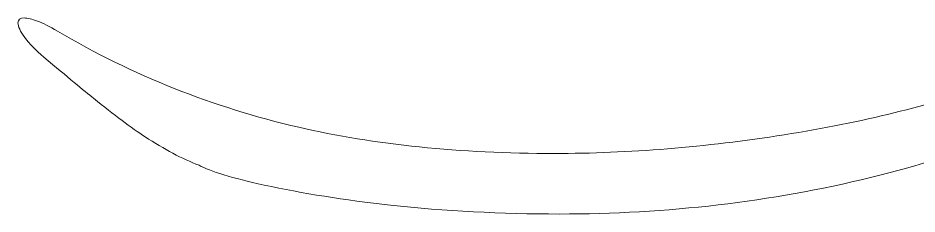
# Model space of a CAD drawing. Header units: millimetres. Extents: x -294 to -67, y -339 to 1001.
# Drawn here: x -206.6306 to -206.2747, y -22.3856 to -22.308 of the extents above; entities that cross this region are included whole.
import ezdxf

# ---------------------------------------------------------------- set-up
doc = ezdxf.new("R2010")
doc.units = ezdxf.units.MM
doc.header["$LTSCALE"] = 500
doc.header["$MEASUREMENT"] = 0
doc.layers.add('Dim', color=142, linetype='Continuous', lineweight=0)
doc.layers.add('UG-Khartosha', color=11, linetype='Continuous', lineweight=20)

# ---------------------------------------------------------------- blocks, each defined once
blk = doc.blocks.new('fghty')
at = {"layer": 'UG-Khartosha'}
for points, knots in [([(-278.07402, -82.31829), (-278.07593, -82.31573), (-278.07686, -82.31367), (-278.07686, -82.31223), (-278.07686, -82.31223), (-278.07686, -82.31088), (-278.07602, -82.31018), (-278.0743, -82.31018), (-278.0743, -82.31018), (-278.07281, -82.31018), (-278.07099, -82.3106), (-278.06875, -82.31148)], [0.3928571, 0.3928571, 0.3928571, 0.3928571, 0.4285714, 0.4285714, 0.4285714, 0.4285714, 0.4642857, 0.4642857, 0.4642857, 0.4642857, 0.5, 0.5, 0.5, 0.5]), ([(-277.96025, -82.35553), (-277.9287, -82.3628), (-277.89328, -82.36643), (-277.85403, -82.36643), (-277.85403, -82.36643), (-277.82318, -82.36643), (-277.79135, -82.36383), (-277.75853, -82.35865)], [0.57142857, 0.57142857, 0.57142857, 0.57142857, 0.60714286, 0.60714286, 0.60714286, 0.60714287, 0.64285714, 0.64285714, 0.64285714, 0.64285714]), ([(-277.72269, -82.37641), (-277.76399, -82.38652), (-277.8071, -82.39156), (-277.85198, -82.39156), (-277.85198, -82.39156), (-277.87612, -82.39156), (-277.89952, -82.39034), (-277.92217, -82.38787)], [0.10714286, 0.10714286, 0.10714286, 0.10714286, 0.14285714, 0.14285714, 0.14285714, 0.14285715, 0.17857143, 0.17857143, 0.17857143, 0.17857143])]:
    blk.add_open_spline(points, degree=3, knots=knots, dxfattribs=at)
for points in [[(-278.06875, -82.31148), (-278.06652, -82.31232), (-278.06377, -82.31372), (-278.0605, -82.31563)], [(-278.0605, -82.31563), (-278.02918, -82.33404), (-277.99577, -82.34733), (-277.96025, -82.35553)], [(-278.0661, -82.32645), (-278.06945, -82.3236), (-278.07211, -82.3209), (-278.07402, -82.31829)], [(-278.04545, -82.34351), (-278.04936, -82.34038), (-278.05626, -82.3347), (-278.0661, -82.32645)], [(-277.75853, -82.35865), (-277.72572, -82.35348), (-277.69776, -82.34653), (-277.6746, -82.33791)], [(-277.63595, -82.33912), (-277.65246, -82.35385), (-277.68135, -82.3663), (-277.72269, -82.37641)], [(-278.02406, -82.35949), (-278.0297, -82.35581), (-278.03683, -82.35049), (-278.04545, -82.34351)], [(-278.00164, -82.37133), (-278.00863, -82.36863), (-278.01613, -82.36466), (-278.02406, -82.35949)], [(-277.97461, -82.37953), (-277.98789, -82.37664), (-277.99688, -82.37389), (-278.00164, -82.37133)], [(-277.92217, -82.38787), (-277.94119, -82.38578), (-277.95867, -82.38298), (-277.97461, -82.37953)]]:
    blk.add_open_spline(points, degree=3, dxfattribs=at)

msp = doc.modelspace()

# ---------------------------------------------------------------- block references
at = {"layer": 'Dim', "linetype": 'Continuous', "xscale": 0.952857142857144, "yscale": 0.952857142857144, "zscale": 0.952857142857144}
msp.add_blockref('fghty', (58.33694, 56.1218), dxfattribs=at)

doc.saveas('drawing.dxf')
